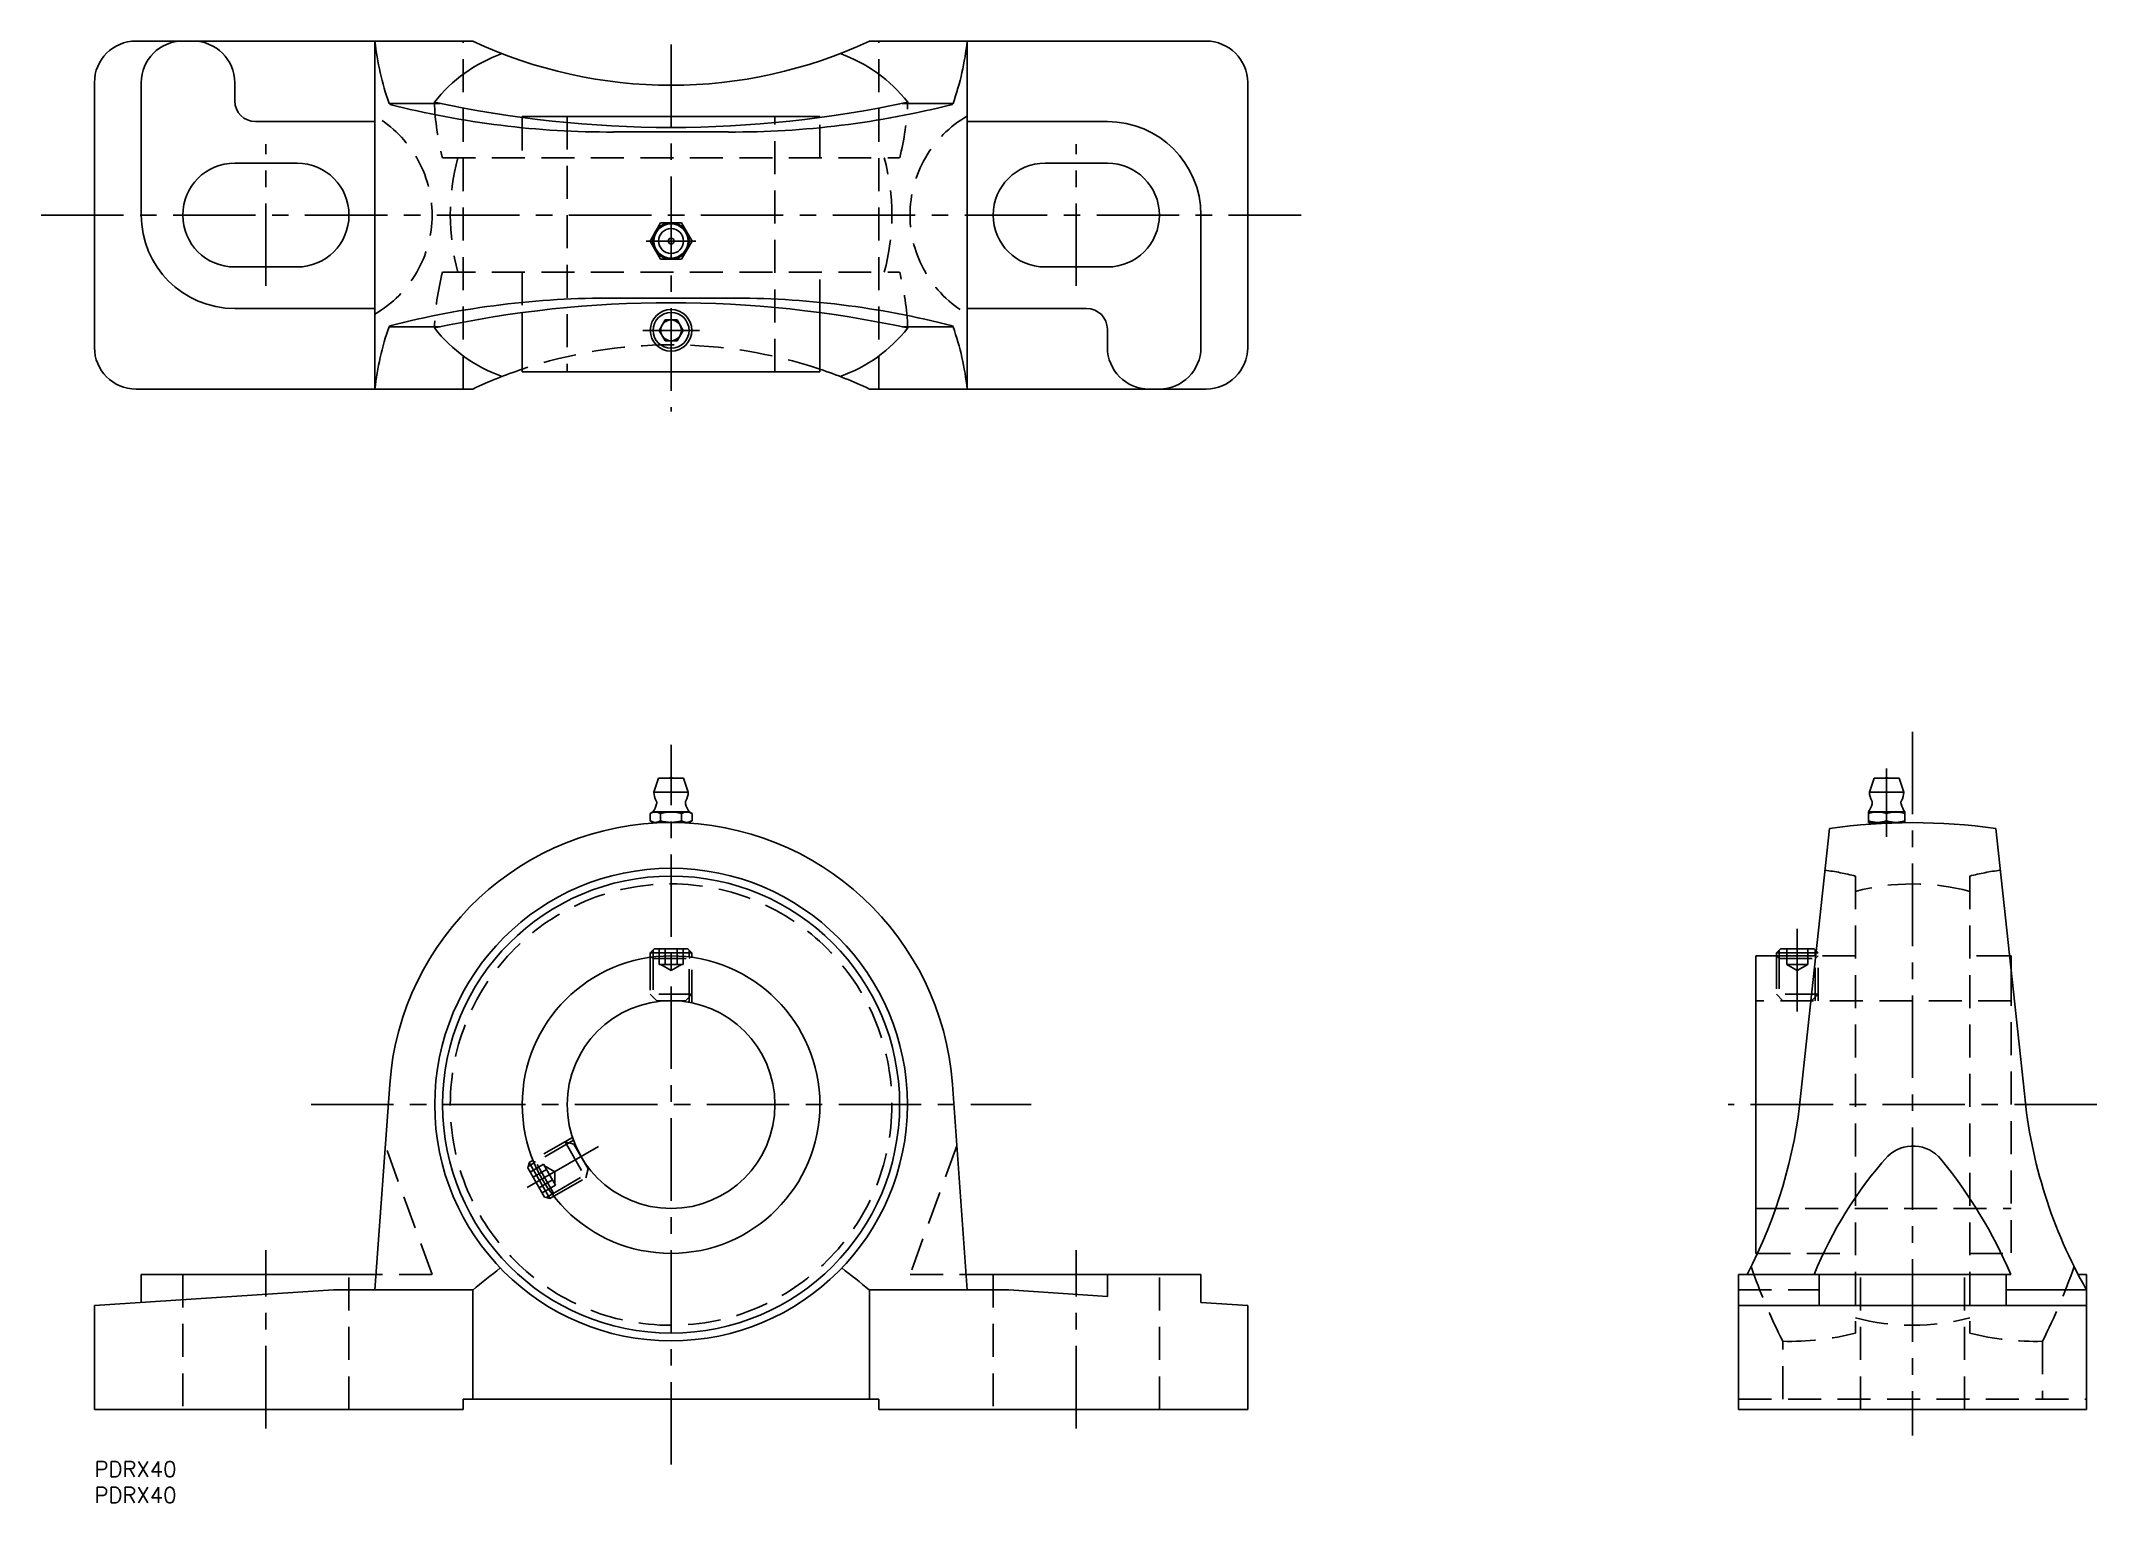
# Model space of a CAD drawing. Extents: x -10 to 385, y -8 to 274.
import ezdxf

# ---------------------------------------------------------------- set-up
doc = ezdxf.new("R2010")
doc.units = 0
doc.header["$LTSCALE"] = 0.5
doc.linetypes.add('CENTER', pattern=[50.8, 31.75, -6.35, 6.35, -6.35])
doc.linetypes.add('DASHED', pattern=[19.05, 12.7, -6.35])
for name, color, linetype in [('MSM_CENTER', 1, 'CENTER'), ('MSM_CONTINUOUS', 7, 'CONTINUOUS'), ('MSM_DASHED', 4, 'DASHED'), ('MSM_NARROW', 5, 'CONTINUOUS'), ('MSM_PART_NUMBER', 7, 'CONTINUOUS')]:
    doc.layers.add(name, color=color, linetype=linetype)
doc.styles.get("Standard").update_dxf_attribs({"font": 'txt.shx', "height": 3, "bigfont": 'bigfont.shx'})

msp = doc.modelspace()

# ---------------------------------------------------------------- linework, layer by layer
at = {"layer": 'MSM_CENTER'}
for p, q in [((111, 272.84), (111, 202.16)), ((33, 226.35), (33, 253.65)), ((189, 226.35), (189, 253.65)), ((-10.27, 240), (232.27, 240)), ((106.22, 235), (115.78, 235)), ((105.54, 217.8), (116.46, 217.8)), ((350, 140.51), (350, 5)), ((111, -0.61), (111, 138.01)), ((345, 133.45), (345, 120.25)), ((327.8, 102.53), (327.8, 86.56)), ((41.69, 68.7), (180.31, 68.7)), ((385.48, 68.7), (314.52, 68.7)), ((83.31, 52.71), (98.49, 61.48)), ((33, 6.35), (33, 40.65)), ((189, 6.35), (189, 40.65))]:
    msp.add_line(p, q, dxfattribs=at)
at = {"layer": 'MSM_CONTINUOUS'}
for p, q in [((72.82, 273.5), (8, 273.5)), ((54, 206.5), (54, 273.5)), ((214, 273.5), (149.18, 273.5)), ((168, 273.5), (168, 206.5)), ((0, 214.5), (0, 265.5)), ((9, 265.5), (9, 240)), ((27, 262), (27, 265.5)), ((222, 214.5), (222, 265.5)), ((66.52, 261.51), (56.71, 261.51)), ((56.71, 261.51), (56.84, 261.33)), ((165.29, 261.51), (155.48, 261.51)), ((165.16, 261.33), (165.29, 261.51)), ((54, 258), (31, 258)), ((82.35, 259), (139.65, 259)), ((82.35, 259), (82.35, 258.78)), ((139.65, 258.78), (139.65, 259)), ((195, 258), (168, 258)), ((122.06, 256), (99.94, 256)), ((39, 250), (27, 250)), ((195, 250), (183, 250)), ((108.98, 238.5), (106.96, 235)), ((113.02, 238.5), (108.98, 238.5)), ((115.04, 235), (113.02, 238.5)), ((213, 214.5), (213, 240)), ((106.96, 235), (108.98, 231.5)), ((113.02, 231.5), (115.04, 235)), ((27, 230), (39, 230)), ((108.98, 231.5), (113.02, 231.5)), ((183, 230), (195, 230)), ((27, 222), (54, 222)), ((122.06, 224), (99.94, 224)), ((168, 222), (191, 222)), ((56.84, 218.67), (56.71, 218.49)), ((66.52, 218.49), (56.71, 218.49)), ((82.35, 221.22), (82.35, 209.8)), ((109.85, 219.8), (108.69, 217.8)), ((108.69, 217.8), (109.85, 215.8)), ((112.15, 219.8), (109.85, 219.8)), ((113.31, 217.8), (112.15, 219.8)), ((112.15, 215.8), (113.31, 217.8)), ((139.65, 209.8), (139.65, 221.22)), ((165.29, 218.49), (155.48, 218.49)), ((165.29, 218.49), (165.16, 218.67)), ((195, 218), (195, 214.5)), ((112.15, 215.8), (109.85, 215.8)), ((82.35, 209.8), (139.65, 209.8)), ((72.82, 206.5), (8, 206.5)), ((214, 206.5), (149.18, 206.5)), ((108.6, 131.55), (107.7, 128.85)), ((108.6, 131.55), (113.4, 131.55)), ((114.3, 128.85), (113.4, 131.55)), ((342.6, 131.55), (341.7, 128.85)), ((342.6, 131.55), (347.4, 131.55)), ((348.3, 128.85), (347.4, 131.55)), ((107.7, 128.85), (114.3, 128.85)), ((341.7, 128.85), (348.3, 128.85)), ((107.5, 125.05), (106.96, 124.74)), ((106.96, 124.74), (106.96, 123.36)), ((106.96, 123.36), (107.5, 123.05)), ((107.5, 125.05), (114.5, 125.05)), ((107.5, 123.05), (114.5, 123.05)), ((107.58, 125), (108.36, 125)), ((107.7, 123.05), (107.7, 122.9)), ((108.98, 124.74), (108.98, 123.36)), ((110.22, 125), (111.78, 125)), ((113.02, 124.74), (113.02, 123.36)), ((113.64, 125), (114.42, 125)), ((114.3, 122.9), (114.3, 123.05)), ((115.04, 124.74), (114.5, 125.05)), ((114.5, 123.05), (115.04, 123.36)), ((115.04, 124.74), (115.04, 123.36)), ((341.5, 125.05), (348.5, 125.05)), ((341.5, 125.05), (341.5, 123.05)), ((341.5, 123.05), (348.5, 123.05)), ((341.7, 123.05), (341.7, 122.69)), ((342.57, 125), (343.93, 125)), ((345, 124.74), (345, 123.36)), ((346.07, 125), (347.43, 125)), ((348.3, 122.99), (348.3, 123.05)), ((348.5, 123.05), (348.5, 125.05)), ((328.49, 70.83), (334, 121.86)), ((366, 121.86), (371.51, 70.83)), ((107.77, 98.7), (107, 97.93)), ((107, 97.93), (107, 97.07)), ((115, 97.93), (107, 97.93)), ((114.23, 98.7), (107.77, 98.7)), ((115, 97.93), (114.23, 98.7)), ((115, 97.07), (115, 97.93)), ((331.35, 97.35), (319.8, 97.35)), ((319.8, 97.35), (319.8, 40.05)), ((324.57, 98.7), (323.8, 97.93)), ((323.8, 97.93), (323.8, 97.35)), ((331.41, 97.93), (323.8, 97.93)), ((331.03, 98.7), (324.57, 98.7)), ((331.45, 98.28), (331.03, 98.7)), ((369, 97.35), (368.65, 97.35)), ((369, 97.35), (369, 94.1)), ((56.84, 72.58), (54, 33)), ((168, 33), (165.16, 72.58)), ((83.68, 57.55), (83.4, 56.5)), ((83.4, 56.5), (86.64, 50.9)), ((84.43, 57.98), (83.68, 57.55)), ((83.68, 57.55), (87.68, 50.62)), ((86.64, 50.9), (87.68, 50.62)), ((87.68, 50.62), (88.43, 51.05)), ((319.8, 40.05), (320.13, 40.05)), ((9, 36), (54.22, 36)), ((9, 30.59), (9, 36)), ((167.78, 36), (213, 36)), ((195, 31.76), (195, 36)), ((213, 30.59), (213, 36)), ((316.5, 36), (368.93, 36)), ((316.5, 36), (316.5, 10)), ((368, 30), (368, 36)), ((381.86, 36), (383.5, 36)), ((383.5, 36), (383.5, 10)), ((46, 33), (0, 30)), ((72.82, 33), (46, 33)), ((72.82, 33), (72.82, 12)), ((176, 33), (149.18, 33)), ((149.18, 33), (149.18, 12)), ((195, 31.76), (176, 33)), ((368, 33), (383.5, 33)), ((0, 30), (0, 10)), ((213, 30.59), (222, 30)), ((222, 30), (222, 10)), ((316.5, 30), (383.5, 30)), ((71, 10), (71, 12)), ((71, 12), (151, 12)), ((151, 12), (151, 10)), ((0, 10), (71, 10)), ((151, 10), (222, 10)), ((316.5, 10), (383.5, 10))]:
    msp.add_line(p, q, dxfattribs=at)
for centre, radius in [((111, 235), 3.5), ((111, 235), 3.3), ((111, 235), 2.4), ((111, 235), 0.555), ((111, 217.8), 4), ((111, 217.8), 3.46), ((111, 217.8), 2), ((111, 68.7), 45.5), ((111, 68.7), 44), ((111, 68.7), 28.65), ((111, 68.7), 20)]:
    msp.add_circle(centre, radius, dxfattribs=at)
for centre, radius, start, end in [((8, 265.5), 8, 90, 180), ((17, 265.5), 8, 90, 180), ((19, 265.5), 8, 0, 90), ((106.67, 279.12), 52.97, 186.0955, 199.4189), ((111, 355), 90, 244.8982, 295.1018), ((115.33, 279.12), 52.97, 340.5811, 353.9045), ((214, 265.5), 8, 0, 90), ((88.03, 244.02), 28.71, 109.4645, 141.8719), ((133.97, 244.02), 28.71, 38.128, 70.5355), ((31, 262), 4, 180, 270), ((99.17, 426.86), 170.87, 255.6552, 270.2571), ((111, 472.04), 215.17, 257.7762, 282.2238), ((122.83, 426.86), 170.87, 269.7429, 284.3448), ((195, 240), 18, 360, 90), ((27, 240), 10, 90, 270), ((39, 240), 10, 270, 90), ((183, 240), 10, 90, 270), ((195, 240), 10, 270, 90), ((27, 240), 18, 180, 270), ((99.17, 53.14), 170.87, 89.7429, 104.3448), ((111, 7.96), 215.17, 77.7762, 102.2238), ((122.83, 53.14), 170.87, 75.6552, 90.2571), ((191, 218), 4, 360, 90), ((106.67, 200.88), 52.97, 160.5811, 173.9045), ((88.03, 235.98), 28.71, 218.128, 250.5355), ((133.97, 235.98), 28.71, 289.4645, 321.872), ((115.33, 200.88), 52.97, 6.0955, 19.4189), ((8, 214.5), 8, 180, 270), ((203, 214.5), 8, 180, 270), ((205, 214.5), 8, 270, 0), ((214, 214.5), 8, 270, 0), ((111, 125), 90, 108.5622, 115.1018), ((111, 125), 90, 64.8982, 71.4378), ((111, 130.06), 1.59, 69.555, 110.445), ((345, 130.06), 1.59, 69.555, 110.445), ((111, 128.85), 3.3, 180, 209.6296), ((107.44, 126.82), 0.8, 343.7018, 29.6296), ((114.56, 126.82), 0.8, 150.3704, 196.2982), ((111, 128.85), 3.3, 330.3704, 360), ((345, 128.85), 3.3, 180, 209.6296), ((341.44, 126.82), 0.8, 343.7018, 29.6296), ((348.56, 126.82), 0.8, 150.3704, 196.2982), ((345, 128.85), 3.3, 330.3704, 360), ((111, 68.7), 54.3, 4.1024, 175.8976), ((109.62, 119.33), 6.03, 109.8062, 116.1939), ((108.27, 125.79), 2.76, 241.5674, 262.9509), ((102.45, 128.28), 6, 327.4036, 343.7018), ((107.63, 125.98), 2.95, 275.922, 297.2633), ((107.22, 121.46), 3.72, 61.8177, 72.1822), ((111.27, 116.98), 8.09, 97.4991, 106.4659), ((111, 129.74), 6.69, 252.412, 287.588), ((106.88, 98.86), 26.59, 76.6546, 79.3803), ((114.78, 121.46), 3.72, 107.8178, 118.1823), ((114.37, 125.98), 2.95, 242.7367, 264.078), ((119.55, 128.28), 6, 196.2982, 212.5964), ((113.73, 125.79), 2.76, 277.0491, 298.4326), ((112.38, 119.33), 6.03, 63.8061, 70.1938), ((350, 10), 113, 81.86, 98.14), ((336.45, 128.28), 6, 327.4036, 343.7018), ((345.71, 109.87), 15.46, 101.725, 105.8153), ((343.25, 128.1), 5.05, 249.7438, 290.2562), ((342.99, 118.84), 6.23, 71.1506, 81.3091), ((347.01, 118.84), 6.23, 98.6909, 108.8494), ((346.75, 128.1), 5.05, 249.7438, 290.2562), ((344.29, 109.87), 15.46, 74.1847, 78.275), ((353.55, 128.28), 6, 196.2982, 212.5964), ((233.93, 79.97), 95, 332.4268, 354.4793), ((466.07, 79.97), 95, 185.5207, 209.6342), ((350.07, 53.73), 7, 39.6679, 133.863), ((403.31, 6.92), 77.87, 138.2474, 158.0737), ((281.59, -1.82), 95.18, 23.4113, 39.0909), ((233.05, -161.24), 251.79, 127.9736, 129.5195), ((-11.05, -161.24), 251.79, 50.4805, 52.0264)]:
    msp.add_arc(centre, radius, start, end, dxfattribs=at)
at = {"layer": 'MSM_DASHED'}
for p, q in [((71, 206.5), (71, 273.5)), ((151, 206.5), (151, 273.5)), ((82.35, 258.78), (82.35, 251)), ((91, 259), (91, 209.8)), ((131, 209.8), (131, 259)), ((139.65, 251), (139.65, 258.78)), ((67, 251), (155, 251)), ((67, 229), (155, 229)), ((82.35, 229), (82.35, 221.22)), ((139.65, 221.22), (139.65, 229)), ((339, 112.7), (339, 24.7)), ((361, 112.7), (361, 24.7)), ((107, 97.07), (107, 88.3)), ((107.25, 97.1), (107.54, 96.81)), ((107.54, 97.14), (107.54, 88.4)), ((107.54, 96.81), (114.46, 96.81)), ((108.69, 95.7), (108.69, 98.7)), ((108.69, 95.7), (113.31, 95.7)), ((109, 95.7), (111, 94.55)), ((109.85, 95.7), (109.85, 98.7)), ((111, 94.55), (113, 95.7)), ((112.15, 95.7), (112.15, 98.7)), ((113.31, 95.7), (113.31, 98.7)), ((114.46, 88.4), (114.46, 97.14)), ((114.46, 96.81), (114.75, 97.1)), ((115, 88.3), (115, 97.07)), ((323.8, 97.35), (323.8, 88.7)), ((323.8, 97.35), (324.34, 96.81)), ((323.81, 97.35), (323.8, 97.35)), ((324.34, 97.35), (324.34, 88.7)), ((324.34, 96.81), (331.26, 96.81)), ((325.8, 95.7), (325.8, 98.7)), ((325.8, 95.7), (329.8, 95.7)), ((325.8, 95.7), (327.8, 94.55)), ((327.8, 94.55), (329.8, 95.7)), ((329.8, 95.7), (329.8, 98.7)), ((331.26, 88.7), (331.26, 97.35)), ((331.26, 96.81), (331.8, 97.35)), ((339, 97.35), (331.35, 97.35)), ((331.8, 97.93), (331.41, 97.93)), ((331.8, 97.93), (331.45, 98.28)), ((331.8, 88.7), (331.8, 97.93)), ((368.65, 97.35), (361, 97.35)), ((369, 94.1), (369, 40.05)), ((115, 89.95), (107, 89.95)), ((107, 89.95), (108.25, 88.7)), ((113.75, 88.7), (108.25, 88.7)), ((113.75, 88.7), (115, 89.95)), ((369, 88.7), (319.8, 88.7)), ((323.8, 89.95), (325.05, 88.7)), ((331.8, 89.95), (323.8, 89.95)), ((330.55, 88.7), (331.8, 89.95)), ((65, 36), (56, 60.74)), ((92.03, 62.37), (84.43, 57.98)), ((92.21, 61.84), (84.64, 57.47)), ((90.6, 61.54), (94.6, 54.61)), ((92.3, 61.08), (90.6, 61.54)), ((92.3, 61.08), (95.05, 56.32)), ((166, 60.74), (157, 36)), ((86.46, 57.2), (83.86, 55.7)), ((87.04, 56.2), (84.44, 54.7)), ((84.93, 57.64), (84.53, 57.75)), ((88.39, 51.65), (84.93, 57.64)), ((88.77, 53.2), (86.46, 57.2)), ((88.62, 55.78), (86.62, 56.93)), ((88.1, 51.48), (95.67, 55.86)), ((88.43, 51.05), (96.03, 55.44)), ((88.62, 53.47), (88.62, 55.78)), ((94.6, 54.61), (95.05, 56.32)), ((88.19, 54.2), (85.6, 52.7)), ((88.77, 53.2), (86.17, 51.7)), ((88.28, 51.25), (88.39, 51.65)), ((319.8, 48.7), (369, 48.7)), ((320.13, 40.05), (339, 40.05)), ((361, 40.05), (369, 40.05)), ((17, 36), (17, 10)), ((49, 10), (49, 36)), ((65, 36), (54.22, 36)), ((157, 36), (167.78, 36)), ((173, 36), (173, 10)), ((205, 10), (205, 36)), ((332, 36), (332, 30)), ((340, 10), (340, 36)), ((360, 10), (360, 36)), ((316.5, 33), (332, 33)), ((325, 12), (325, 23.12)), ((375, 23.12), (375, 12)), ((316.5, 12), (383.5, 12))]:
    msp.add_line(p, q, dxfattribs=at)
msp.add_circle((111, 68.7), 42.5, dxfattribs=at)
for centre, radius, start, end in [((117.06, 263.73), 51.66, 182.1974, 194.2623), ((104.94, 263.73), 51.66, 345.7377, 357.8026), ((43, 240), 22, 300, 60), ((179, 240), 22, 120, 240), ((111, 240), 42.5, 164.9997, 195.0003), ((111, 240), 42.5, 344.9997, 15.0003), ((117.06, 216.27), 51.66, 165.7377, 177.8026), ((104.94, 216.27), 51.66, 2.1974, 14.2623), ((111, 125), 90, 71.4378, 108.5622), ((326.27, 62.64), 51.66, 75.7377, 82.3692), ((350, 68.7), 42.5, 74.9997, 105.0003), ((373.73, 62.64), 51.66, 97.6308, 104.2623), ((431.07, 76.46), 118.73, 199.1488, 206.6981), ((268.93, 76.46), 118.73, 333.3019, 340.8512), ((326.27, 74.76), 51.66, 268.5868, 284.2623), ((350, 68.7), 42.5, 254.9997, 285.0003), ((373.73, 74.76), 51.66, 255.7377, 271.4132)]:
    msp.add_arc(centre, radius, start, end, dxfattribs=at)
at = {"layer": 'MSM_NARROW'}
for p, q in [((107.54, 98.47), (107.54, 97.14)), ((114.46, 98.47), (114.46, 97.14)), ((324.34, 98.47), (324.34, 97.35)), ((331.26, 98.47), (331.26, 97.35)), ((83.49, 56.81), (84.64, 57.47)), ((86.94, 50.82), (88.1, 51.48))]:
    msp.add_line(p, q, dxfattribs=at)

# ---------------------------------------------------------------- texts
at = {"layer": 'MSM_PART_NUMBER'}
for p in [(0, -3), (0, -8)]:
    msp.add_text('PDRX40', height=3, dxfattribs=at).set_placement(p)

doc.saveas('drawing.dxf')
